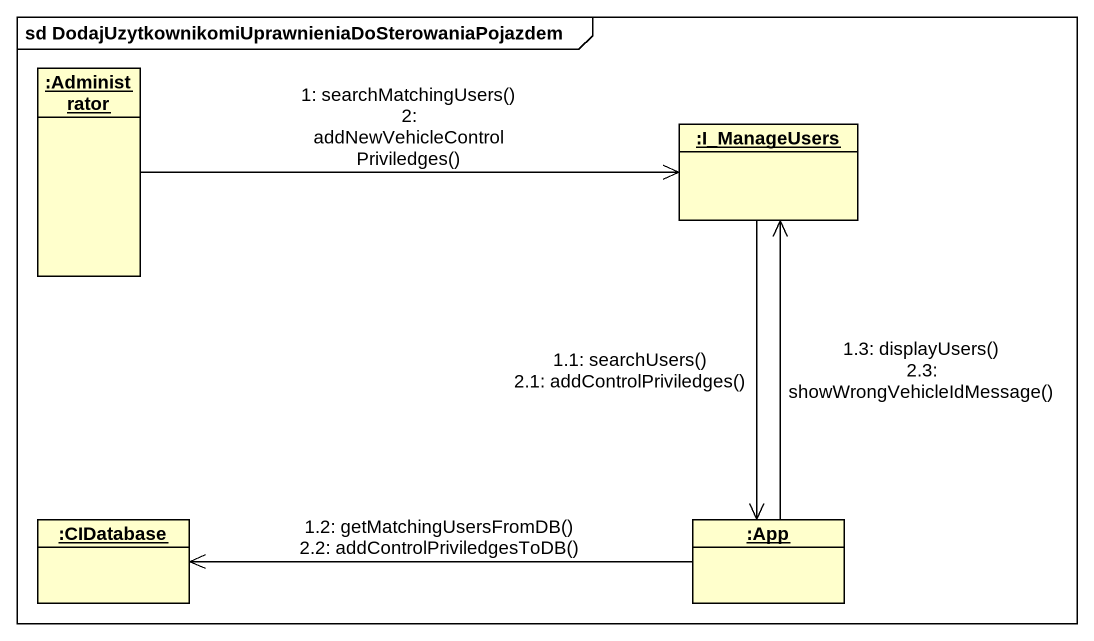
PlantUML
@startuml
mainframe sd DodajUzytkownikomiUprawnieniaDoSterowaniaPojazdem
hide circle
hide empty members
object ":Administrator" as Administrator
object ":I_ManageUsers" as I_ManageUsers
object ":CIDatabase" as CIDatabase
object ":App" as App
Administrator -right-> I_ManageUsers : 1: searchMatchingUsers()\n2: addNewVehicleControlPriviledges()
I_ManageUsers --> App : 1.1: searchUsers()\n2.1: addControlPriviledges()
App -left-> CIDatabase : 1.2: getMatchingUsersFromDB()\n2.2: addControlPriviledgesToDB()
App -up-> I_ManageUsers : 1.3: displayUsers()\n2.3: showWrongVehicleIdMessage()
@enduml
